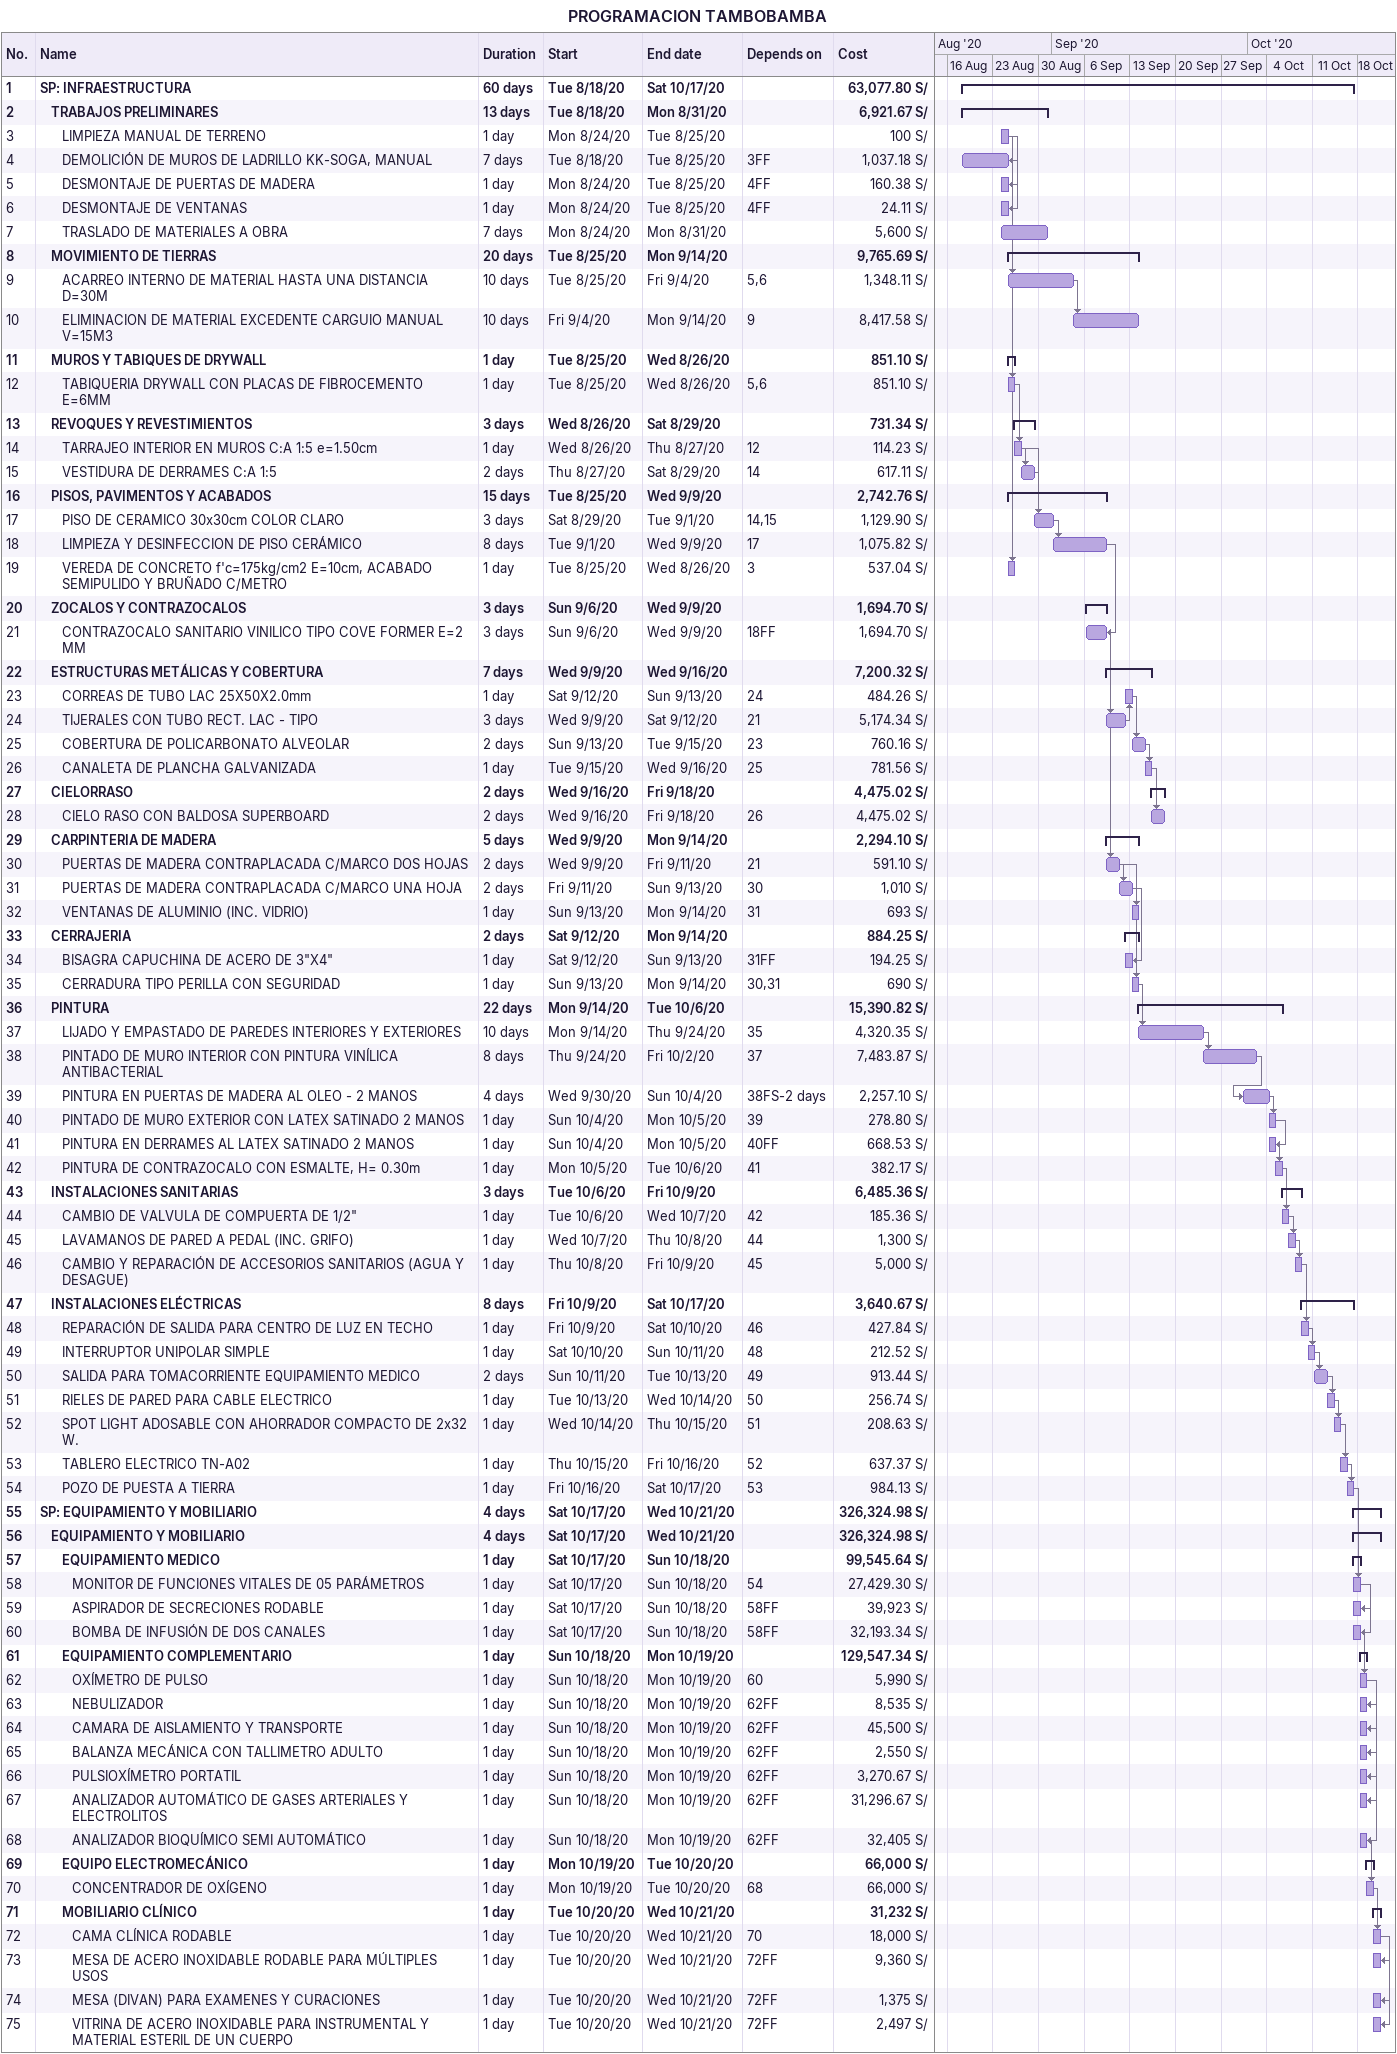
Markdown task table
PROGRAMACION TAMBOBAMBA

| ID | Level | Task | Duration | Start | Finish | Predecessors | Cost (S/) |
|---|---|---|---|---|---|---|---|
| 1 | 1 | **SP: INFRAESTRUCTURA** | 60d | 2020-08-18 | 2020-10-17 |  | 63077.80 |
| 2 | 2 | **TRABAJOS PRELIMINARES** | 13d | 2020-08-18 | 2020-08-31 |  | 6921.67 |
| 3 | 3 | LIMPIEZA MANUAL DE TERRENO | 1d | 2020-08-24 | 2020-08-25 |  | 100 |
| 4 | 3 | DEMOLICIÓN DE MUROS DE LADRILLO KK-SOGA, MANUAL | 7d | 2020-08-18 | 2020-08-25 | 3FF | 1037.18 |
| 5 | 3 | DESMONTAJE DE PUERTAS DE MADERA | 1d | 2020-08-24 | 2020-08-25 | 4FF | 160.38 |
| 6 | 3 | DESMONTAJE DE VENTANAS | 1d | 2020-08-24 | 2020-08-25 | 4FF | 24.11 |
| 7 | 3 | TRASLADO DE MATERIALES A OBRA | 7d | 2020-08-24 | 2020-08-31 |  | 5600 |
| 8 | 2 | **MOVIMIENTO DE TIERRAS** | 20d | 2020-08-25 | 2020-09-14 |  | 9765.69 |
| 9 | 3 | ACARREO INTERNO DE MATERIAL HASTA UNA DISTANCIA D=30M | 10d | 2020-08-25 | 2020-09-04 | 5, 6 | 1348.11 |
| 10 | 3 | ELIMINACION DE MATERIAL EXCEDENTE CARGUIO MANUAL V=15M3 | 10d | 2020-09-04 | 2020-09-14 | 9 | 8417.58 |
| 11 | 2 | **MUROS Y TABIQUES DE DRYWALL** | 1d | 2020-08-25 | 2020-08-26 |  | 851.10 |
| 12 | 3 | TABIQUERIA DRYWALL CON PLACAS DE FIBROCEMENTO E=6MM | 1d | 2020-08-25 | 2020-08-26 | 5, 6 | 851.10 |
| 13 | 2 | **REVOQUES Y REVESTIMIENTOS** | 3d | 2020-08-26 | 2020-08-29 |  | 731.34 |
| 14 | 3 | TARRAJEO INTERIOR EN MUROS C:A 1:5 e=1.50cm | 1d | 2020-08-26 | 2020-08-27 | 12 | 114.23 |
| 15 | 3 | VESTIDURA DE DERRAMES C:A 1:5 | 2d | 2020-08-27 | 2020-08-29 | 14 | 617.11 |
| 16 | 2 | **PISOS, PAVIMENTOS Y ACABADOS** | 15d | 2020-08-25 | 2020-09-09 |  | 2742.76 |
| 17 | 3 | PISO DE CERAMICO 30x30cm COLOR CLARO | 3d | 2020-08-29 | 2020-09-01 | 14, 15 | 1129.90 |
| 18 | 3 | LIMPIEZA Y DESINFECCION DE PISO CERÁMICO | 8d | 2020-09-01 | 2020-09-09 | 17 | 1075.82 |
| 19 | 3 | VEREDA DE CONCRETO f'c=175kg/cm2 E=10cm, ACABADO SEMIPULIDO Y BRUÑADO C/METRO | 1d | 2020-08-25 | 2020-08-26 | 3 | 537.04 |
| 20 | 2 | **ZOCALOS Y CONTRAZOCALOS** | 3d | 2020-09-06 | 2020-09-09 |  | 1694.70 |
| 21 | 3 | CONTRAZOCALO SANITARIO VINILICO TIPO COVE FORMER E=2 MM | 3d | 2020-09-06 | 2020-09-09 | 18FF | 1694.70 |
| 22 | 2 | **ESTRUCTURAS METÁLICAS Y COBERTURA** | 7d | 2020-09-09 | 2020-09-16 |  | 7200.32 |
| 23 | 3 | CORREAS DE TUBO LAC 25X50X2.0mm | 1d | 2020-09-12 | 2020-09-13 | 24 | 484.26 |
| 24 | 3 | TIJERALES CON TUBO RECT. LAC - TIPO | 3d | 2020-09-09 | 2020-09-12 | 21 | 5174.34 |
| 25 | 3 | COBERTURA DE POLICARBONATO ALVEOLAR | 2d | 2020-09-13 | 2020-09-15 | 23 | 760.16 |
| 26 | 3 | CANALETA DE PLANCHA GALVANIZADA | 1d | 2020-09-15 | 2020-09-16 | 25 | 781.56 |
| 27 | 2 | **CIELORRASO** | 2d | 2020-09-16 | 2020-09-18 |  | 4475.02 |
| 28 | 3 | CIELO RASO CON BALDOSA SUPERBOARD | 2d | 2020-09-16 | 2020-09-18 | 26 | 4475.02 |
| 29 | 2 | **CARPINTERIA DE MADERA** | 5d | 2020-09-09 | 2020-09-14 |  | 2294.10 |
| 30 | 3 | PUERTAS DE MADERA CONTRAPLACADA C/MARCO DOS HOJAS | 2d | 2020-09-09 | 2020-09-11 | 21 | 591.10 |
| 31 | 3 | PUERTAS DE MADERA CONTRAPLACADA C/MARCO UNA HOJA | 2d | 2020-09-11 | 2020-09-13 | 30 | 1010 |
| 32 | 3 | VENTANAS DE ALUMINIO (INC. VIDRIO) | 1d | 2020-09-13 | 2020-09-14 | 31 | 693 |
| 33 | 2 | **CERRAJERIA** | 2d | 2020-09-12 | 2020-09-14 |  | 884.25 |
| 34 | 3 | BISAGRA CAPUCHINA DE ACERO DE 3"X4" | 1d | 2020-09-12 | 2020-09-13 | 31FF | 194.25 |
| 35 | 3 | CERRADURA TIPO PERILLA CON SEGURIDAD | 1d | 2020-09-13 | 2020-09-14 | 30, 31 | 690 |
| 36 | 2 | **PINTURA** | 22d | 2020-09-14 | 2020-10-06 |  | 15390.82 |
| 37 | 3 | LIJADO Y EMPASTADO DE PAREDES INTERIORES Y EXTERIORES | 10d | 2020-09-14 | 2020-09-24 | 35 | 4320.35 |
| 38 | 3 | PINTADO DE MURO INTERIOR CON PINTURA VINÍLICA ANTIBACTERIAL | 8d | 2020-09-24 | 2020-10-02 | 37 | 7483.87 |
| 39 | 3 | PINTURA EN PUERTAS DE MADERA AL OLEO - 2 MANOS | 4d | 2020-09-30 | 2020-10-04 | 38FS-2d | 2257.10 |
| 40 | 3 | PINTADO DE MURO EXTERIOR CON LATEX SATINADO 2 MANOS | 1d | 2020-10-04 | 2020-10-05 | 39 | 278.80 |
| 41 | 3 | PINTURA EN DERRAMES AL LATEX SATINADO 2 MANOS | 1d | 2020-10-04 | 2020-10-05 | 40FF | 668.53 |
| 42 | 3 | PINTURA DE CONTRAZOCALO CON ESMALTE, H= 0.30m | 1d | 2020-10-05 | 2020-10-06 | 41 | 382.17 |
| 43 | 2 | **INSTALACIONES SANITARIAS** | 3d | 2020-10-06 | 2020-10-09 |  | 6485.36 |
| 44 | 3 | CAMBIO DE VALVULA DE COMPUERTA DE 1/2" | 1d | 2020-10-06 | 2020-10-07 | 42 | 185.36 |
| 45 | 3 | LAVAMANOS DE PARED A PEDAL (INC. GRIFO) | 1d | 2020-10-07 | 2020-10-08 | 44 | 1300 |
| 46 | 3 | CAMBIO Y REPARACIÓN DE ACCESORIOS SANITARIOS (AGUA Y DESAGUE) | 1d | 2020-10-08 | 2020-10-09 | 45 | 5000 |
| 47 | 2 | **INSTALACIONES ELÉCTRICAS** | 8d | 2020-10-09 | 2020-10-17 |  | 3640.67 |
| 48 | 3 | REPARACIÓN DE SALIDA PARA CENTRO DE LUZ EN TECHO | 1d | 2020-10-09 | 2020-10-10 | 46 | 427.84 |
| 49 | 3 | INTERRUPTOR UNIPOLAR SIMPLE | 1d | 2020-10-10 | 2020-10-11 | 48 | 212.52 |
| 50 | 3 | SALIDA PARA TOMACORRIENTE EQUIPAMIENTO MEDICO | 2d | 2020-10-11 | 2020-10-13 | 49 | 913.44 |
| 51 | 3 | RIELES DE PARED PARA CABLE ELECTRICO | 1d | 2020-10-13 | 2020-10-14 | 50 | 256.74 |
| 52 | 3 | SPOT LIGHT ADOSABLE CON AHORRADOR COMPACTO DE 2x32 W. | 1d | 2020-10-14 | 2020-10-15 | 51 | 208.63 |
| 53 | 3 | TABLERO ELECTRICO TN-A02 | 1d | 2020-10-15 | 2020-10-16 | 52 | 637.37 |
| 54 | 3 | POZO DE PUESTA A TIERRA | 1d | 2020-10-16 | 2020-10-17 | 53 | 984.13 |
| 55 | 1 | **SP: EQUIPAMIENTO Y MOBILIARIO** | 4d | 2020-10-17 | 2020-10-21 |  | 326324.98 |
| 56 | 2 | **EQUIPAMIENTO Y MOBILIARIO** | 4d | 2020-10-17 | 2020-10-21 |  | 326324.98 |
| 57 | 3 | **EQUIPAMIENTO MEDICO** | 1d | 2020-10-17 | 2020-10-18 |  | 99545.64 |
| 58 | 4 | MONITOR DE FUNCIONES VITALES DE 05 PARÁMETROS | 1d | 2020-10-17 | 2020-10-18 | 54 | 27429.30 |
| 59 | 4 | ASPIRADOR DE SECRECIONES RODABLE | 1d | 2020-10-17 | 2020-10-18 | 58FF | 39923 |
| 60 | 4 | BOMBA DE INFUSIÓN DE DOS CANALES | 1d | 2020-10-17 | 2020-10-18 | 58FF | 32193.34 |
| 61 | 3 | **EQUIPAMIENTO COMPLEMENTARIO** | 1d | 2020-10-18 | 2020-10-19 |  | 129547.34 |
| 62 | 4 | OXÍMETRO DE PULSO | 1d | 2020-10-18 | 2020-10-19 | 60 | 5990 |
| 63 | 4 | NEBULIZADOR | 1d | 2020-10-18 | 2020-10-19 | 62FF | 8535 |
| 64 | 4 | CAMARA DE AISLAMIENTO Y TRANSPORTE | 1d | 2020-10-18 | 2020-10-19 | 62FF | 45500 |
| 65 | 4 | BALANZA MECÁNICA CON TALLIMETRO ADULTO | 1d | 2020-10-18 | 2020-10-19 | 62FF | 2550 |
| 66 | 4 | PULSIOXÍMETRO PORTATIL | 1d | 2020-10-18 | 2020-10-19 | 62FF | 3270.67 |
| 67 | 4 | ANALIZADOR AUTOMÁTICO DE GASES ARTERIALES Y ELECTROLITOS | 1d | 2020-10-18 | 2020-10-19 | 62FF | 31296.67 |
| 68 | 4 | ANALIZADOR BIOQUÍMICO SEMI AUTOMÁTICO | 1d | 2020-10-18 | 2020-10-19 | 62FF | 32405 |
| 69 | 3 | **EQUIPO ELECTROMECÁNICO** | 1d | 2020-10-19 | 2020-10-20 |  | 66000 |
| 70 | 4 | CONCENTRADOR DE OXÍGENO | 1d | 2020-10-19 | 2020-10-20 | 68 | 66000 |
| 71 | 3 | **MOBILIARIO CLÍNICO** | 1d | 2020-10-20 | 2020-10-21 |  | 31232 |
| 72 | 4 | CAMA CLÍNICA RODABLE | 1d | 2020-10-20 | 2020-10-21 | 70 | 18000 |
| 73 | 4 | MESA DE ACERO INOXIDABLE RODABLE PARA MÚLTIPLES USOS | 1d | 2020-10-20 | 2020-10-21 | 72FF | 9360 |
| 74 | 4 | MESA (DIVAN) PARA EXAMENES Y CURACIONES | 1d | 2020-10-20 | 2020-10-21 | 72FF | 1375 |
| 75 | 4 | VITRINA DE ACERO INOXIDABLE PARA INSTRUMENTAL Y MATERIAL ESTERIL DE UN CUERPO | 1d | 2020-10-20 | 2020-10-21 | 72FF | 2497 |
